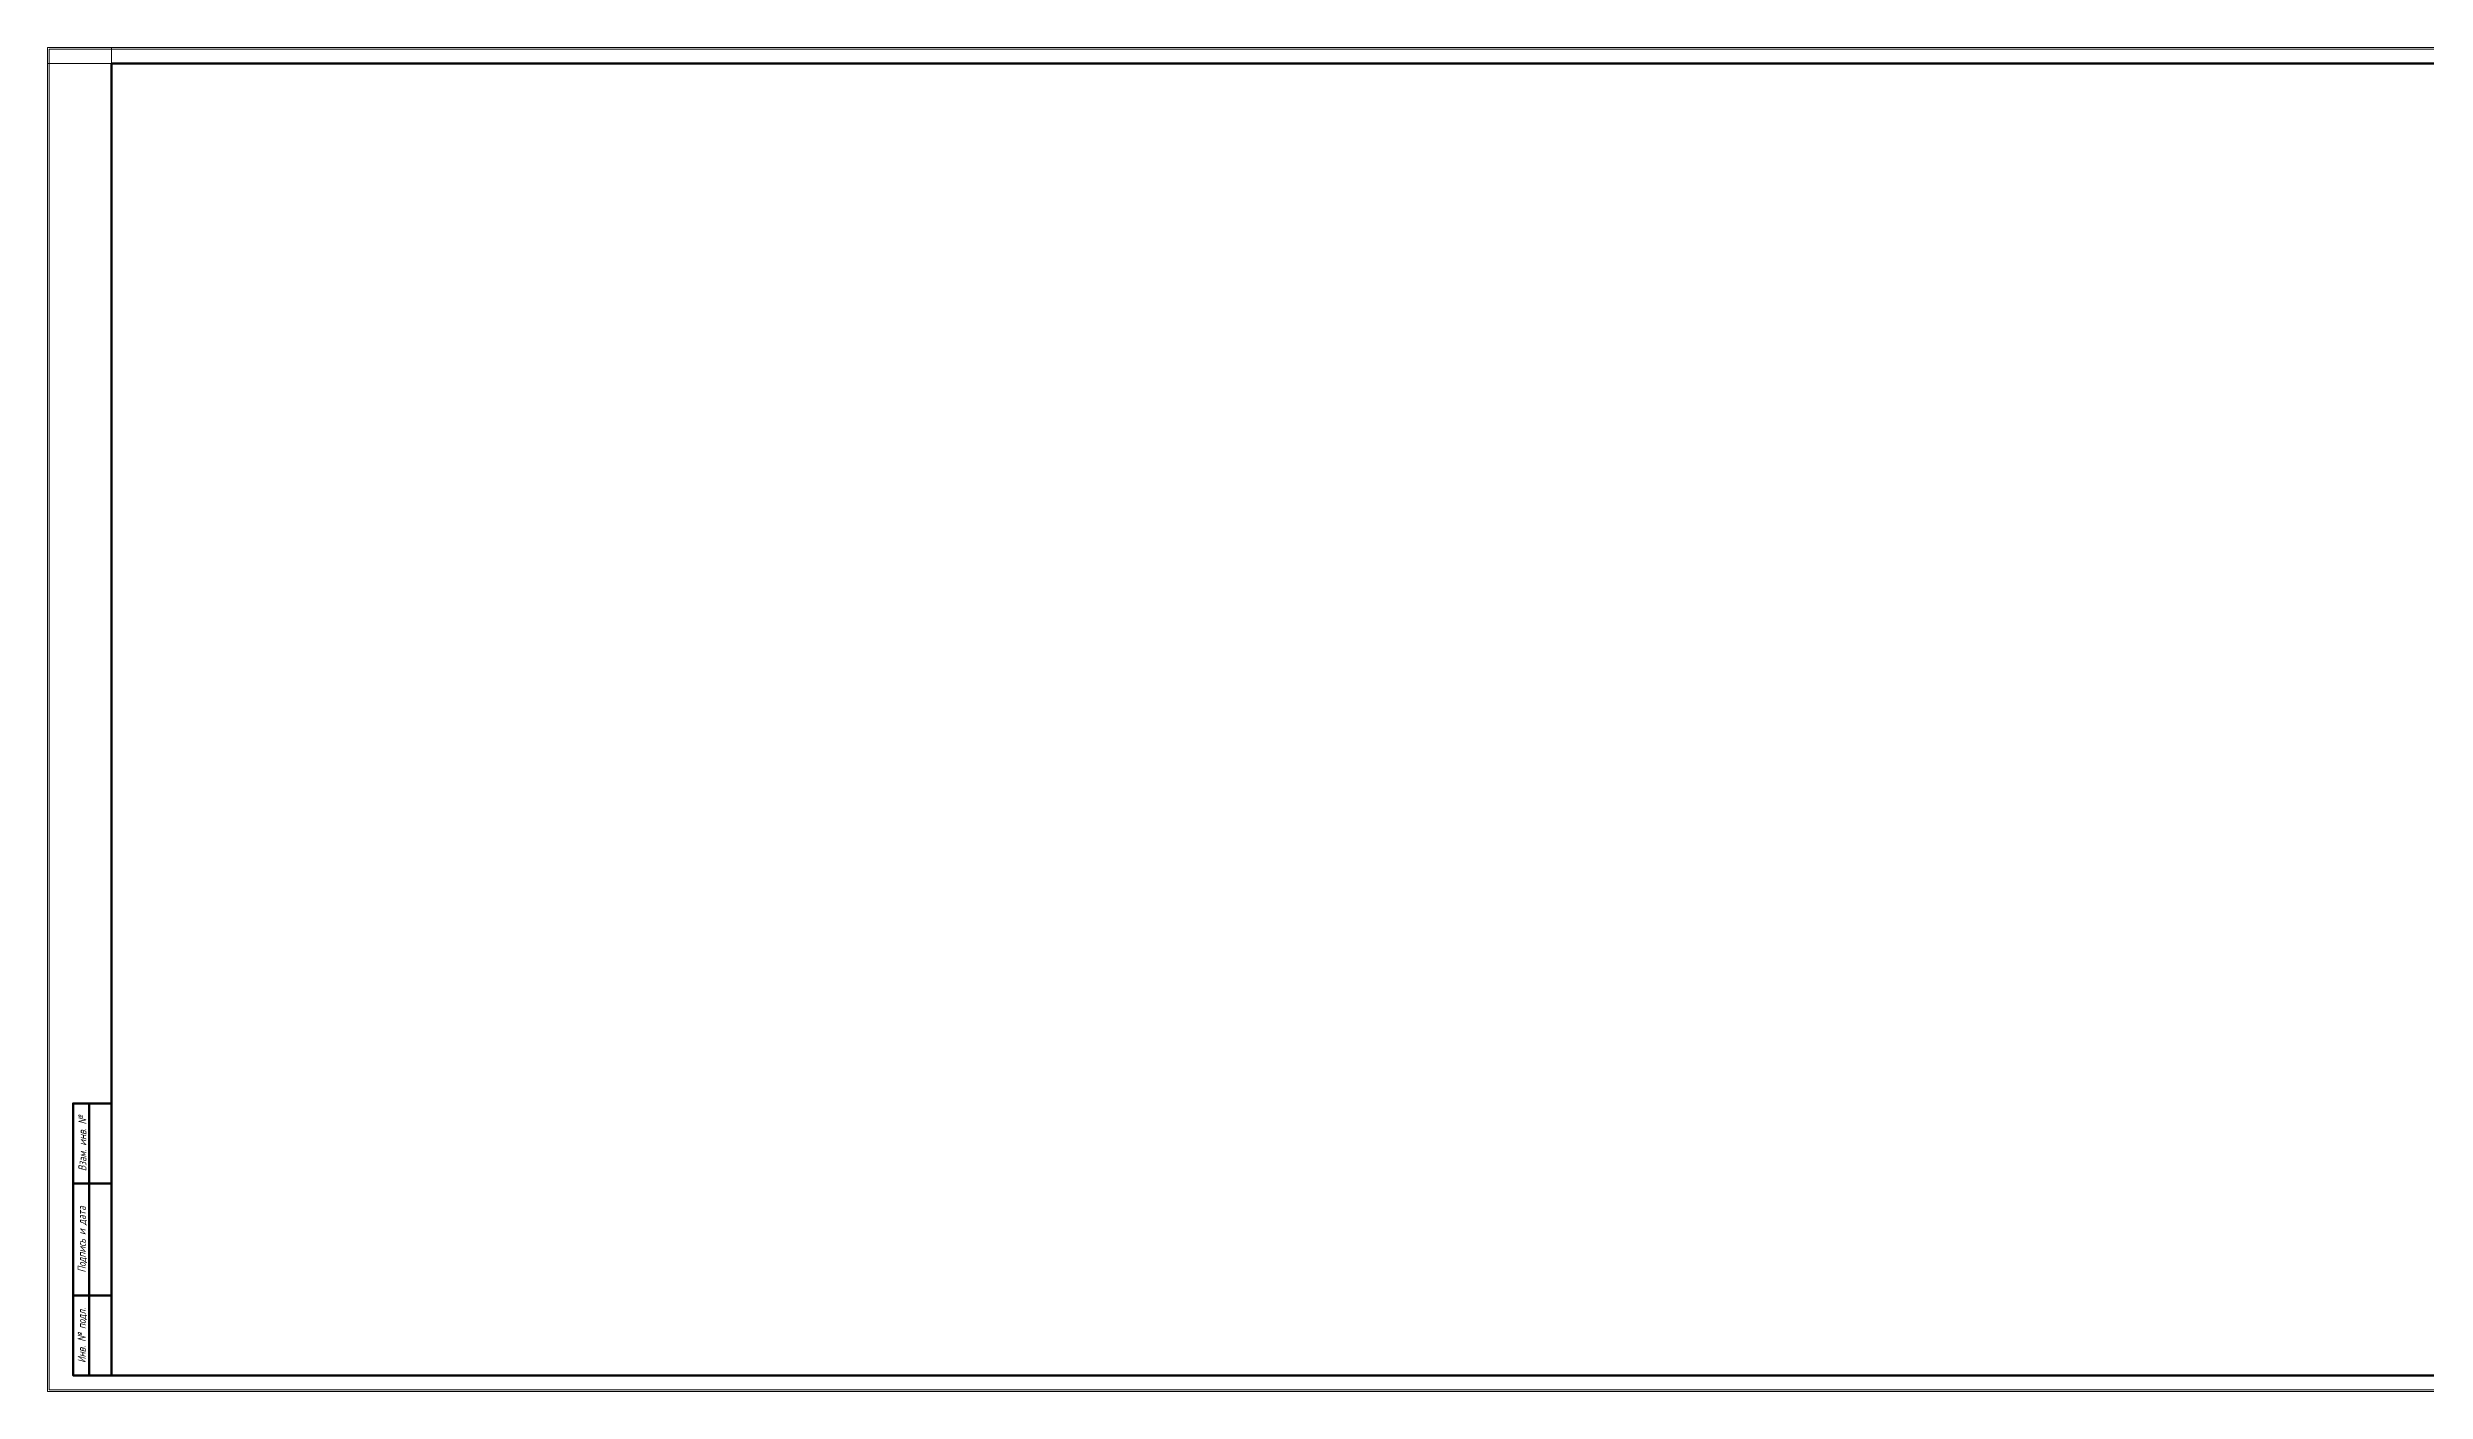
# Paper-space layout 'A3x5_(420x1486)' of a CAD drawing. Header units: millimetres. Extents: x 0 to 1486, y 0 to 420.
# Drawn here: x 0 to 743, y 0 to 420 of the extents above; entities that cross this region are included whole.
import ezdxf

# ---------------------------------------------------------------- set-up
doc = ezdxf.new("R2010")
doc.units = ezdxf.units.MM
doc.layers.get('0').update_dxf_attribs({"color": 250, "lineweight": 60})
doc.layers.get('Defpoints').update_dxf_attribs({"color": 170, "lineweight": 5})
doc.layers.add('Сплошная тонкая S_3', color=250, linetype='Continuous', lineweight=20)
doc.layers.add('Штамп_Текст', color=7, linetype='Continuous', lineweight=20)
doc.styles.add('ASKO 2_5', font='', dxfattribs={"oblique": 15, "height": 2.5})
doc.styles.get('ASKO 2_5').set_extended_font_data('GOST type A')

# ---------------------------------------------------------------- blocks, each defined once
blk = doc.blocks.new('*U38')
for p, q in [((-7, 0), (-7, 85)), ((0, 60), (-12, 60)), ((0, 25), (-12, 25))]:
    blk.add_line(p, q)
blk.add_lwpolyline([(0, 0), (-12, 0), (-12, 85), (0, 85)], close=True)
at = {"layer": 'Штамп_Текст', "char_height": 2.5, "attachment_point": 5, "rotation": 90, "style": 'ASKO 2_5'}
for s, insert, width in [('Взам. инв. №', (-9.12, 72.5), 25), ('Подпись и дата', (-9.12, 42.5), 35), ('Инв. № подл.', (-9.12, 12.5), 25)]:
    blk.add_mtext(s, dxfattribs=dict(at, insert=insert, width=width))

psp = doc.layouts.new('A3x5_(420x1486)')

# ---------------------------------------------------------------- linework, layer by layer
psp.add_lwpolyline([(20, 415), (1481, 415), (1481, 5), (20, 5)], close=True)
at = {"layer": 'Defpoints'}
psp.add_lwpolyline([(0, 0), (1486, 0), (1486, 420), (0, 420)], close=True, dxfattribs=at)
at = {"layer": 'Defpoints', "ltscale": 500}
psp.add_lwpolyline([(0, 420), (20, 420), (20, 415), (0, 415)], close=True, dxfattribs=at)
at = {"layer": 'Сплошная тонкая S_3'}
psp.add_lwpolyline([(0.5, 0.5), (1485.5, 0.5), (1485.5, 419.5), (0.5, 419.5)], close=True, dxfattribs=at)

# ---------------------------------------------------------------- block references
at = {"ltscale": 0.3}
psp.add_blockref('*U38', (20, 5), dxfattribs=at)

doc.saveas('drawing.dxf')
